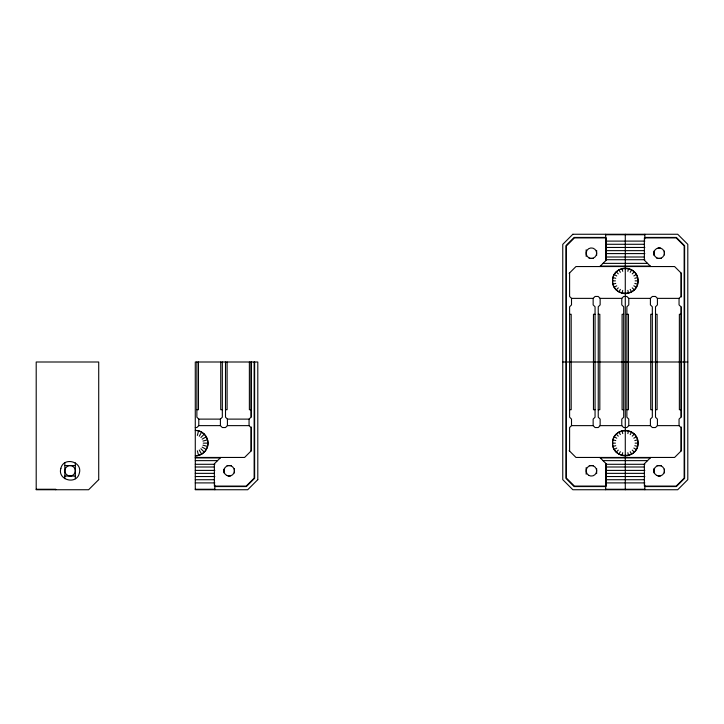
<?xml version="1.0" encoding="UTF-8"?>
<svg xmlns="http://www.w3.org/2000/svg" width="724" height="724" viewBox="0 0 724 724"><rect width="100%" height="100%" fill="white"/><g stroke="black" fill="none" stroke-linecap="round" stroke-linejoin="round"><path stroke-width="1.09" d="M207.571 446.427C209.806 438.681 203.344 430.255 195.281 430.409A12.724 12.724 0 0 1 208.005 443.133A12.724 12.724 0 0 1 195.281 455.858C200.91 455.83 206.087 451.848 207.571 446.427L202.964 445.188M612.558 280.867C611.934 264.522 638.622 264.522 638.007 280.867C638.622 297.22 611.934 297.22 612.558 280.867L615.418 280.867M612.558 443.133C611.934 426.78 638.622 426.78 638.007 443.133C638.622 459.478 611.934 459.478 612.558 443.133L615.418 443.133M197.344 435.45L198.575 430.843M621.988 293.157L622.731 290.396M627.835 271.337L628.577 268.577M621.988 455.423L622.731 452.663M627.835 433.604L628.577 430.843M199.263 436.246L201.643 432.11M618.92 291.89L620.35 289.41M630.215 272.324L631.645 269.844M618.92 454.156A12.724 12.724 0 0 1 618.92 432.11A12.724 12.724 0 0 1 638.007 443.133A12.724 12.724 0 0 1 618.92 454.156L620.35 451.676M630.215 434.59L631.645 432.11M250.957 451.088L250.957 427.54L249.056 425.631L227.417 425.631L225.508 427.54L222.322 427.54L220.413 425.631L198.783 425.631L196.874 427.54L195.281 427.54M200.91 437.504L204.277 434.128M196.874 362L196.874 417.205L198.783 419.115L220.413 419.115L222.322 417.205L222.322 362M225.508 362L225.508 417.205L227.417 419.115L249.056 419.115L250.957 417.205L250.957 362M220.739 457.45L214.367 463.812L214.367 486.085L246.187 486.085L254.142 478.13L254.142 362M569.127 273.391L575.969 266.55L674.596 266.55L681.438 273.391L681.438 296.949M599.825 266.55L606.187 260.188L606.187 237.915L574.376 237.915L566.421 245.87L566.421 478.13L574.376 486.085L606.187 486.085L606.187 463.812L599.825 457.45M569.598 272.912L569.598 296.46L571.508 298.369L593.146 298.369L595.056 296.46L598.241 296.46L600.142 298.369L621.78 298.369L623.69 296.46L626.875 296.46L628.785 298.369L650.414 298.369L652.324 296.46L655.51 296.46L657.419 298.369L679.049 298.369L680.958 296.46L680.958 272.912M616.278 289.872A12.724 12.724 0 0 1 621.988 268.577A12.724 12.724 0 0 1 637.572 284.161A12.724 12.724 0 0 1 616.278 289.872L618.305 287.844M632.251 273.898L634.278 271.871M680.958 451.088L680.958 427.54L679.049 425.631L657.419 425.631L655.51 427.54L652.324 427.54L650.414 425.631L628.785 425.631L626.875 427.54L623.69 427.54L621.78 425.631L600.142 425.631L598.241 427.54L595.056 427.54L593.146 425.631L571.508 425.631L569.598 427.54L569.598 451.088M616.278 452.129L618.305 450.102M632.251 436.156L634.278 434.128M650.731 457.45L644.369 463.812L644.369 486.085L676.189 486.085L684.144 478.13L684.144 245.87L676.189 237.915L644.369 237.915L644.369 260.188L650.731 266.55M202.168 439.151L206.304 436.771M614.26 287.229L616.739 285.799M633.826 275.935L636.306 274.505M614.26 449.495L616.739 448.066M633.826 438.201L636.306 436.771M612.984 284.161L615.753 283.419M634.812 278.315L637.572 277.573M202.964 441.07L207.571 439.839M612.984 446.427L615.753 445.685M634.812 440.581L637.572 439.839M605.716 234.739L644.849 234.739M605.716 237.436L574.177 237.436L565.942 245.671L565.942 478.329L574.177 486.564L605.716 486.564M644.849 237.436L676.388 237.436L684.614 245.671L684.614 478.329L676.388 486.564L644.849 486.564M605.716 241.101L644.849 241.101M606.187 244.278L644.369 244.278M605.716 247.463L644.849 247.463M658.116 247.934L660.216 247.934M606.187 250.64L644.369 250.64M605.716 253.59L644.849 253.59M606.187 257.002L644.369 257.002M589.3 258.441L593.499 258.441M657.066 258.441L661.265 258.441M605.716 259.708L644.849 259.708M603.011 263.373L647.555 263.373M600.305 266.07L650.261 266.07M635.147 280.867L638.007 280.867M569.598 314.279L571.191 314.279L571.191 409.721L569.598 409.721M595.056 314.279L593.463 314.279L593.463 409.721L595.056 409.721M598.241 314.279L599.825 314.279L599.825 409.721L598.241 409.721M623.69 314.279L622.097 314.279L622.097 409.721L623.69 409.721M626.875 314.279L628.459 314.279L628.459 409.721L626.875 409.721M652.324 314.279L650.731 314.279L650.731 409.721L652.324 409.721M655.51 314.279L657.093 314.279L657.093 409.721L655.51 409.721M680.958 314.279L679.365 314.279L679.365 409.721L680.958 409.721M562.765 362L565.942 362M566.421 362L571.191 362M571.372 362L621.907 362M622.097 362L679.193 362M679.365 362L684.144 362M684.614 362L687.8 362M196.874 409.721L198.467 409.721L198.467 362M222.322 409.721L220.739 409.721L220.739 362M225.508 409.721L227.101 409.721L227.101 362M250.957 409.721L249.373 409.721L249.373 362M203.236 443.133L208.005 443.133M635.147 443.133L638.007 443.133M195.281 457.45L244.594 457.45L251.436 450.609L251.436 427.051M195.281 457.93L220.259 457.93M600.305 457.93L650.261 457.93M195.281 460.627L217.553 460.627M603.011 460.627L647.555 460.627M195.281 464.292L214.847 464.292M605.716 464.292L644.849 464.292M64.834 465.559L75.332 465.559M227.065 465.559L231.264 465.559M589.3 465.559L593.499 465.559M657.066 465.559L661.265 465.559M195.281 466.998L214.367 466.998M606.187 466.998L644.369 466.998M195.281 470.41L214.847 470.41M605.716 470.41L644.849 470.41M195.281 473.36L214.367 473.36M606.187 473.36L644.369 473.36M64.834 476.066L75.332 476.066M228.114 476.066L230.214 476.066M658.116 476.066L660.216 476.066M195.281 476.537L214.847 476.537M605.716 476.537L644.849 476.537M195.281 479.722L214.367 479.722M606.187 479.722L644.369 479.722M195.281 482.899L214.847 482.899M605.716 482.899L644.849 482.899M214.847 486.564L246.386 486.564L254.622 478.329L254.622 362M36.2 489.261L55.766 489.261L55.766 489.741M195.281 489.261L214.847 489.261M605.716 489.261L644.849 489.261M612.984 277.573L615.753 278.315M634.812 283.419L637.572 284.161M612.984 439.839L615.753 440.581M634.812 445.685L637.572 446.427M614.26 274.505L616.739 275.935M633.826 285.799L636.306 287.229M614.26 436.771L616.739 438.201M633.826 448.066L636.306 449.495M202.168 447.106L206.304 449.495M616.278 271.871L618.305 273.898M632.251 287.844L634.278 289.872M616.278 434.128L618.305 436.156M632.251 450.102L634.278 452.129M569.127 450.609L575.969 457.45L674.596 457.45L681.438 450.609L681.438 427.051M200.91 448.753L204.277 452.129M618.92 269.844L620.35 272.324M630.215 289.41L631.645 291.89M618.92 432.11L620.35 434.59M630.215 451.676L631.645 454.156M199.263 450.02L201.643 454.156M621.988 268.577L622.731 271.337M627.835 290.396L628.577 293.157M621.988 430.843L622.731 433.604M627.835 452.663L628.577 455.423M197.344 450.817L198.575 455.423M681.438 307.039L681.438 416.961M679.049 298.369L679.049 304.885L680.958 306.795L680.958 417.205L679.049 419.115L679.049 425.631M664.415 251.092L664.415 254.866M664.415 469.134L664.415 472.908M657.419 298.369L657.419 304.885L655.51 306.795L655.51 417.205L657.419 419.115L657.419 425.631M653.917 251.092L653.917 255.445M653.917 468.555L653.917 472.908M650.414 298.369L650.414 304.885L652.324 306.795L652.324 417.205L650.414 419.115L650.414 425.631M644.849 234.259L644.849 238.974M644.849 485.026L644.849 489.741M628.785 298.369L628.785 304.885L626.875 306.795L626.875 417.205L628.785 419.115L628.785 425.631M625.283 234.259L625.283 489.741M621.78 298.369L621.78 304.885L623.69 306.795L623.69 417.205L621.78 419.115L621.78 425.631M605.716 234.259L605.716 260.667M605.716 463.333L605.716 489.741M600.142 298.369L600.142 304.885L598.241 306.795L598.241 417.205L600.142 419.115L600.142 425.631M596.648 250.395L596.648 255.445M596.648 468.555L596.648 473.605M593.146 298.369L593.146 304.885L595.056 306.795L595.056 417.205L593.146 419.115L593.146 425.631M586.15 249.798L586.15 256.341M586.15 467.659L586.15 474.202M571.508 298.369L571.508 304.885L569.598 306.795L569.598 417.205L571.508 419.115L571.508 425.631M251.436 362L251.436 416.961M249.056 419.115L249.056 425.631M234.413 468.555L234.413 472.908M227.417 419.115L227.417 425.631M223.915 469.134L223.915 472.908M220.413 419.115L220.413 425.631M214.847 485.026L214.847 489.741M198.783 419.115L198.783 425.631M75.332 462.917L75.332 478.709M64.834 462.917L64.834 478.709M60.861 468.338C57.241 480.066 76.581 485.243 79.305 473.279C82.925 461.559 63.594 456.382 60.861 468.338M98.717 479.641L88.618 489.741L36.2 489.741L36.2 362L98.717 362L98.717 479.641M257.798 479.641L247.708 489.741L195.281 489.741L195.281 362L257.798 362L257.798 479.641M572.856 234.259L562.765 244.359L562.765 479.641L572.856 489.741L677.7 489.741L687.8 479.641L687.8 244.359L677.7 234.259L572.856 234.259M588.775 257.735A5.249 5.249 0 0 0 596.648 253.192A5.249 5.249 0 0 0 588.775 248.64A5.249 5.249 0 0 0 588.775 257.735M656.541 257.735A5.249 5.249 0 0 0 664.415 253.192A5.249 5.249 0 0 0 656.541 248.64A5.249 5.249 0 0 0 656.541 257.735M656.541 475.36A5.249 5.249 0 0 0 664.415 470.808A5.249 5.249 0 0 0 656.541 466.265A5.249 5.249 0 0 0 656.541 475.36M588.775 475.36A5.249 5.249 0 0 0 596.648 470.808A5.249 5.249 0 0 0 588.775 466.265A5.249 5.249 0 0 0 588.775 475.36M67.459 475.36A5.249 5.249 0 0 0 75.332 470.808A5.249 5.249 0 0 0 67.459 466.265A5.249 5.249 0 0 0 67.459 475.36M226.54 475.36A5.249 5.249 0 0 0 234.413 470.808A5.249 5.249 0 0 0 226.54 466.265A5.249 5.249 0 0 0 226.54 475.36"/></g></svg>
